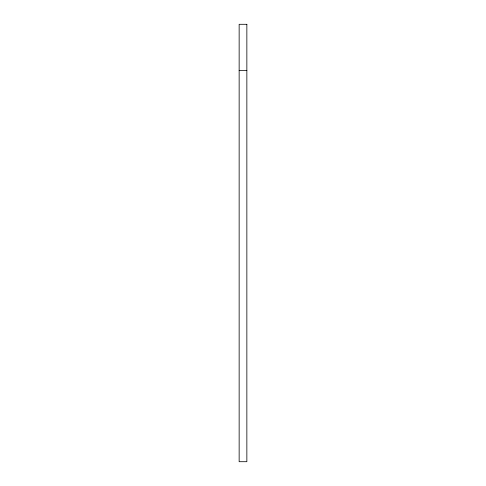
<?xml version="1.0" encoding="UTF-8"?>
<svg xmlns="http://www.w3.org/2000/svg" width="486" height="486" viewBox="0 0 486 486"><rect width="100%" height="100%" fill="white"/><g stroke="black" fill="none" stroke-linecap="round" stroke-linejoin="round"><path stroke-width="0.73" d="M239.148 70.488L246.852 70.488M246.852 24.3L239.148 24.3L239.148 461.7L246.852 461.7L246.852 24.3"/></g></svg>
